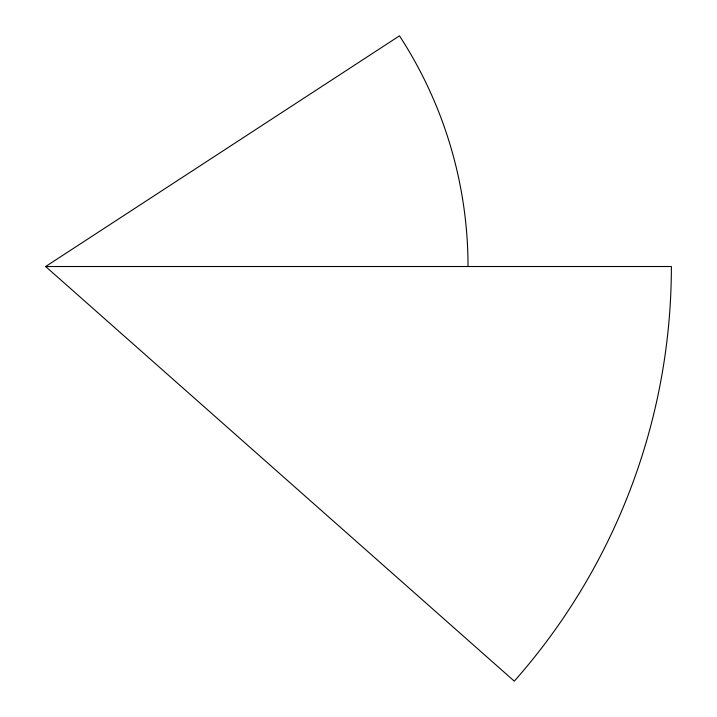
<?xml version="1.0" encoding="UTF-8"?>
<svg xmlns="http://www.w3.org/2000/svg" width="717" height="717" viewBox="0 0 717 717"><rect width="100%" height="100%" fill="white"/><g stroke="black" fill="none" stroke-linecap="round" stroke-linejoin="round"><path stroke-width="1.08" d="M45.628 266.518L671.372 266.518A625.744 625.744 0 0 1 514.286 681.15L45.628 266.518L399.477 35.85A422.394 422.394 0 0 1 468.022 266.518"/></g></svg>
